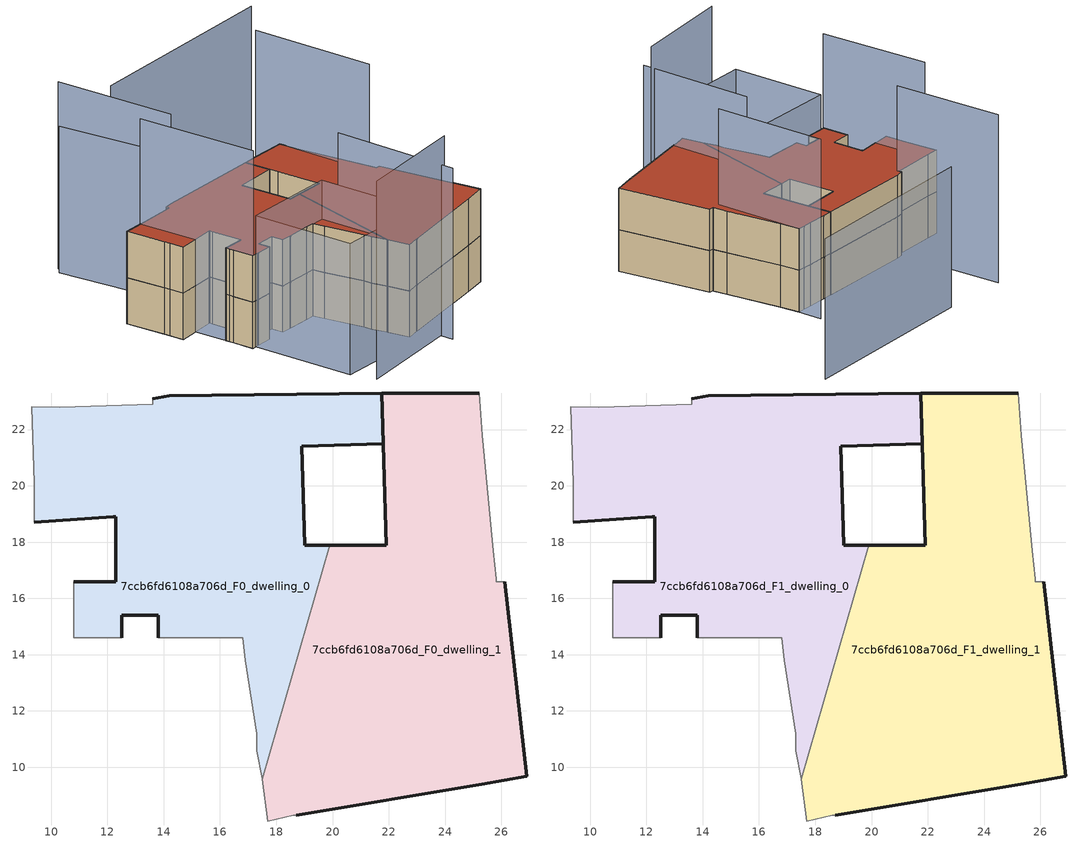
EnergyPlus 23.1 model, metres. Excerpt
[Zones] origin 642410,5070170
7ccb6fd6108a706d_F0_dwelling_0
 floor ground (EU_floor_Construction): 17.51,9.58 19.9,17.89 19.01,17.89 18.91,21.4 21.81,21.5 21.76,23.29 14.21,23.2 13.61,23.1 13.6,22.9 10.3,22.8 9.3,22.8 9.4,20.1 9.4,19.7 9.4,18.7 12.2,18.9 12.3,18.9 12.3,18.7 12.3,16.6 10.8,16.6 10.8,16.3 10.8,16 10.8,14.6 11.3,14.59 11.4,14.59 12.5,14.59 12.5,15.4 13.8,15.39 13.8,14.59 14.5,14.59 14.6,14.59 16.2,14.59 16.81,14.59 16.91,13.79 17.31,11.19 17.31,10.59 17.5,9.59 z0
 wall outside (EU_wall_Construction): 13.8,14.59 13.8,15.39 12.5,15.4 12.5,14.59 / 10.8,16.6 12.3,16.6 12.3,18.7 12.3,18.9 12.2,18.9 9.4,18.7 / 13.61,23.1 14.21,23.2 21.76,23.29 21.81,21.5 18.91,21.4 19.01,17.89 19.9,17.89 z0:3
 wall adiabatic (EU_wall_Construction): 12.5,14.59 11.4,14.59 11.3,14.59 10.8,14.6 10.8,16 10.8,16.3 10.8,16.6 / 9.4,18.7 9.4,19.7 9.4,20.1 9.3,22.8 10.3,22.8 13.6,22.9 13.61,23.1 / 17.51,9.58 17.5,9.59 17.31,10.59 17.31,11.19 16.91,13.79 16.81,14.59 16.2,14.59 14.6,14.59 14.5,14.59 13.8,14.59 z0:3
 wall to 7ccb6fd6108a706d_F0_dwelling_1 (EU_wall_Construction): 19.9,17.89 17.51,9.58 z0:3
7ccb6fd6108a706d_F0_dwelling_1
 floor ground (EU_floor_Construction): 26.91,9.69 26.11,16.59 25.81,16.59 25.81,16.69 25.71,17.69 25.31,21.8 25.21,23.3 24.68,23.3 24.01,23.3 22.51,23.3 21.76,23.29 21.81,21.5 21.83,20.87 21.91,17.89 19.9,17.89 17.51,9.58 17.7,8.09 18.6,8.29 18.7,8.29 25.31,9.39 z0
 wall outside (EU_wall_Construction): 19.9,17.89 21.91,17.89 21.83,20.87 21.81,21.5 21.76,23.29 22.51,23.3 24.01,23.3 24.68,23.3 25.21,23.3 / 26.11,16.59 26.91,9.69 25.31,9.39 18.7,8.29 z0:3
 wall adiabatic (EU_wall_Construction): 25.21,23.3 25.31,21.8 25.71,17.69 25.81,16.69 25.81,16.59 26.11,16.59 / 18.7,8.29 18.6,8.29 17.7,8.09 17.51,9.58 z0:3
7ccb6fd6108a706d_F1_dwelling_0
 floor to 7ccb6fd6108a706d_F0_dwelling_0 (EU_floor_Construction): 17.51,9.58 19.9,17.89 19.01,17.89 18.91,21.4 21.81,21.5 21.76,23.29 14.21,23.2 13.61,23.1 13.6,22.9 10.3,22.8 9.3,22.8 9.4,20.1 9.4,19.7 9.4,18.7 12.2,18.9 12.3,18.9 12.3,18.7 12.3,16.6 10.8,16.6 10.8,16.3 10.8,16 10.8,14.6 11.3,14.59 12.5,14.59 12.5,15.4 13.8,15.39 13.8,14.59 14.5,14.59 14.6,14.59 16.81,14.59 16.91,13.79 17.3,11.19 17.3,10.59 17.5,9.59 z3
 wall outside (EU_wall_Construction): 13.8,14.59 13.8,15.39 12.5,15.4 12.5,14.59 / 10.8,16.6 12.3,16.6 12.3,18.7 12.3,18.9 12.2,18.9 9.4,18.7 / 13.61,23.1 14.21,23.2 21.76,23.29 21.81,21.5 18.91,21.4 19.01,17.89 19.9,17.89 z3:6
 wall adiabatic (EU_wall_Construction): 12.5,14.59 11.4,14.59 11.3,14.59 10.8,14.6 10.8,16 10.8,16.3 10.8,16.6 / 9.4,18.7 9.4,19.7 9.4,20.1 9.3,22.8 10.3,22.8 13.6,22.9 13.61,23.1 / 17.51,9.58 17.5,9.59 17.31,10.59 17.31,11.19 16.91,13.79 16.81,14.59 16.2,14.59 14.6,14.59 14.5,14.59 13.8,14.59 z3:6
 wall to 7ccb6fd6108a706d_F1_dwelling_1 (EU_wall_Construction): 19.9,17.89 17.51,9.58 z3:6
 roof outside (EU_roof_Construction): 21.76,23.29 21.81,21.5 18.91,21.4 19.01,17.89 19.9,17.89 17.51,9.58 17.5,9.59 17.31,10.59 17.31,11.19 16.91,13.79 16.81,14.59 16.2,14.59 14.6,14.59 14.5,14.59 13.8,14.59 13.8,15.39 12.5,15.4 12.5,14.59 11.4,14.59 11.3,14.59 10.8,14.6 10.8,16 10.8,16.3 10.8,16.6 12.3,16.6 12.3,18.7 12.3,18.9 12.2,18.9 9.4,18.7 9.4,19.7 9.4,20.1 9.3,22.8 10.3,22.8 13.6,22.9 13.61,23.1 14.21,23.2 z6
7ccb6fd6108a706d_F1_dwelling_1
 floor to 7ccb6fd6108a706d_F0_dwelling_1 (EU_floor_Construction): 26.91,9.69 26.11,16.59 25.81,16.59 25.81,16.69 25.71,17.69 25.31,21.8 25.21,23.3 24.01,23.3 22.51,23.3 21.76,23.29 21.81,21.5 21.83,20.87 21.91,17.89 19.9,17.89 17.51,9.58 17.7,8.09 18.6,8.29 18.7,8.29 25.31,9.39 z3
 wall outside (EU_wall_Construction): 19.9,17.89 21.91,17.89 21.83,20.87 21.81,21.5 21.76,23.29 22.51,23.3 24.01,23.3 24.68,23.3 25.21,23.3 / 26.11,16.59 26.91,9.69 25.31,9.39 18.7,8.29 z3:6
 wall adiabatic (EU_wall_Construction): 25.21,23.3 25.31,21.8 25.71,17.69 25.81,16.69 25.81,16.59 26.11,16.59 / 18.7,8.29 18.6,8.29 17.7,8.09 17.51,9.58 z3:6
 roof outside (EU_roof_Construction): 25.21,23.3 25.31,21.8 25.71,17.69 25.81,16.69 25.81,16.59 26.11,16.59 26.91,9.69 25.31,9.39 18.7,8.29 18.6,8.29 17.7,8.09 17.51,9.58 19.9,17.89 21.91,17.89 21.83,20.87 21.81,21.5 21.76,23.29 22.51,23.3 24.01,23.3 24.68,23.3 z6
shading: 19.15,14.45 18.99,5.85 z0:11.1; 10.68,22.83 10.84,14.6 / 11.55,5.96 19.4,6.79 z0:12.8; 11.1,14.59 17.7,14.6 / 17.7,14.6 17.7,7.59 / 17.7,7.59 11.1,7.59 / 11.1,7.59 11.1,14.59 z0:8.5; 25.13,16.6 25.23,25.07 z0:12.9; 13.51,30.98 13.61,22.74 z0:12.1; 13.51,24.1 13.03,30.57 z0:9.5; 33.13,31.28 18.58,30.89 z0:10.1
[Building]
EU S2 Campaign: North Axis=0; Terrain=City; Solar Distribution=FullExterior
[Site:Location]
Lyon-Bron: Latitude=45.75; Longitude=5; Time Zone=1; Elevation=198
[SizingPeriod:WeatherFileDays]
AnnualSizingPeriod: Begin Month=1; Begin Day of Month=1; End Month=12; End Day of Month=31; Day of Week for Start Day=Monday; Use Weather File Daylight Saving Period=No; Use Weather File Rain and Snow Indicators=No
[MATERIAL]
EU_InternalMass_Material: Roughness=MediumRough; Thickness=0.1; Conductivity=1; Density=1800; Specific Heat=900; Thermal Absorptance=0.9; Solar Absorptance=0.7; Visible Absorptance=0.7
[MATERIAL:NOMASS] Roughness=MediumRough; Thermal Absorptance=0.9; Solar Absorptance=0.7; Visible Absorptance=0.7
Name | Thermal Resistance
EU_wall_NoMass | 0.87146
EU_roof_NoMass | 0.842276
EU_floor_NoMass | 0.496999
[CONSTRUCTION]
EU_wall_Construction: EU_wall_NoMass
EU_roof_Construction: EU_roof_NoMass
EU_floor_Construction: EU_floor_NoMass
EU_InternalMass_Construction: EU_InternalMass_Material
[ZONE] Type=1; Multiplier=1; Ceiling Height=autocalculate; Floor Area=autocalculate; Part of Total Floor Area=Yes
Name | Volume
7ccb6fd6108a706d_F0_dwelling_0; 7ccb6fd6108a706d_F1_dwelling_0 | 248.522
7ccb6fd6108a706d_F0_dwelling_1 | 269.784
7ccb6fd6108a706d_F1_dwelling_1 | 269.782
[INTERNALMASS] Construction=EU_InternalMass_Construction
Name | Zone or ZoneList | Surface Area
7ccb6fd6108a706d_F0_dwelling_0_EU_InternalMass | 7ccb6fd6108a706d_F0_dwelling_0 | 82.8413
7ccb6fd6108a706d_F0_dwelling_1_EU_InternalMass | 7ccb6fd6108a706d_F0_dwelling_1 | 89.9274
7ccb6fd6108a706d_F1_dwelling_0_EU_InternalMass | 7ccb6fd6108a706d_F1_dwelling_0 | 82.8413
7ccb6fd6108a706d_F1_dwelling_1_EU_InternalMass | 7ccb6fd6108a706d_F1_dwelling_1 | 89.9274
[OTHEREQUIPMENT] Fuel Type=Electricity; Design Level Calculation Method=Watts/Area; Power per Zone Floor Area=1; Fraction Latent=0; Fraction Radiant=0; Fraction Lost=0; Carbon Dioxide Generation Rate=0; EndUse Subcategory=EU_Step8_InternalGains
Name | Zone or ZoneList or Space or SpaceList | Schedule
EU_Step8_InternalGain_7ccb6fd6108a706d_F0_dwelling_0_f000 | 7ccb6fd6108a706d_F0_dwelling_0 | EU_Step8_GainSchedule_7ccb6fd6108a706d_F0_dwelling_0_f000
EU_Step8_InternalGain_7ccb6fd6108a706d_F0_dwelling_1_f000 | 7ccb6fd6108a706d_F0_dwelling_1 | EU_Step8_GainSchedule_7ccb6fd6108a706d_F0_dwelling_1_f000
EU_Step8_InternalGain_7ccb6fd6108a706d_F1_dwelling_0_f000 | 7ccb6fd6108a706d_F1_dwelling_0 | EU_Step8_GainSchedule_7ccb6fd6108a706d_F1_dwelling_0_f000
EU_Step8_InternalGain_7ccb6fd6108a706d_F1_dwelling_1_f000 | 7ccb6fd6108a706d_F1_dwelling_1 | EU_Step8_GainSchedule_7ccb6fd6108a706d_F1_dwelling_1_f000
[ZONEVENTILATION:DESIGNFLOWRATE] Schedule=EU_AlwaysOn; Design Flow Rate Calculation Method=AirChanges/Hour; Air Changes per Hour=0.425; Ventilation Type=Natural; Fan Pressure Rise=0; Fan Total Efficiency=1; Constant Term Coefficient=1; Temperature Term Coefficient=0; Velocity Term Coefficient=0; Velocity Squared Term Coefficient=0; Minimum Indoor Temperature=-100; Maximum Indoor Temperature=100; Delta Temperature=-100; Minimum Outdoor Temperature=-100; Maximum Outdoor Temperature=100; Maximum Wind Speed=40
Name | Zone or ZoneList or Space or SpaceList
EU_ConstantAir_7ccb6fd6108a706d_F0_dwelling_0 | 7ccb6fd6108a706d_F0_dwelling_0
EU_ConstantAir_7ccb6fd6108a706d_F0_dwelling_1 | 7ccb6fd6108a706d_F0_dwelling_1
EU_ConstantAir_7ccb6fd6108a706d_F1_dwelling_0 | 7ccb6fd6108a706d_F1_dwelling_0
EU_ConstantAir_7ccb6fd6108a706d_F1_dwelling_1 | 7ccb6fd6108a706d_F1_dwelling_1
[HVACTEMPLATE:THERMOSTAT] Constant Heating Setpoint=20; Constant Cooling Setpoint=50
EU_HeatOnly_7ccb6fd6108a706d_F0_dwelling_0; EU_HeatOnly_7ccb6fd6108a706d_F0_dwelling_1; EU_HeatOnly_7ccb6fd6108a706d_F1_dwelling_0; EU_HeatOnly_7ccb6fd6108a706d_F1_dwelling_1
[HVACTEMPLATE:ZONE:IDEALLOADSAIRSYSTEM] System Availability Schedule=EU_AlwaysOn; Maximum Heating Supply Air Temperature=50; Minimum Cooling Supply Air Temperature=13; Maximum Heating Supply Air Humidity Ratio=0.0156; Minimum Cooling Supply Air Humidity Ratio=0.0077; Heating Limit=NoLimit; Cooling Limit=NoLimit; Heating Availability Schedule=EU_AlwaysOn; Cooling Availability Schedule=EU_CoolingOff; Dehumidification Control Type=ConstantSensibleHeatRatio; Cooling Sensible Heat Ratio=0.7; Dehumidification Setpoint=60; Humidification Control Type=None; Humidification Setpoint=30; Outdoor Air Method=None; Outdoor Air Flow Rate per Person=0.00944; Outdoor Air Flow Rate per Zone Floor Area=0; Outdoor Air Flow Rate per Zone=0; Demand Controlled Ventilation Type=None; Outdoor Air Economizer Type=NoEconomizer; Heat Recovery Type=None; Sensible Heat Recovery Effectiveness=0.7; Latent Heat Recovery Effectiveness=0.65
Name | Template Thermostat
7ccb6fd6108a706d_F0_dwelling_0 | EU_HeatOnly_7ccb6fd6108a706d_F0_dwelling_0
7ccb6fd6108a706d_F0_dwelling_1 | EU_HeatOnly_7ccb6fd6108a706d_F0_dwelling_1
7ccb6fd6108a706d_F1_dwelling_0 | EU_HeatOnly_7ccb6fd6108a706d_F1_dwelling_0
7ccb6fd6108a706d_F1_dwelling_1 | EU_HeatOnly_7ccb6fd6108a706d_F1_dwelling_1
[SIZING:ZONE] Zone Cooling Design Supply Air Temperature Input Method=SupplyAirTemperature; Zone Cooling Design Supply Air Temperature=13; Zone Heating Design Supply Air Temperature Input Method=SupplyAirTemperature; Zone Heating Design Supply Air Temperature=50; Zone Cooling Design Supply Air Humidity Ratio=0.008; Zone Heating Design Supply Air Humidity Ratio=0.008; Cooling Design Air Flow Method=DesignDay; Cooling Design Air Flow Rate=0; Cooling Minimum Air Flow per Zone Floor Area=0.000762; Cooling Minimum Air Flow=0; Cooling Minimum Air Flow Fraction=0.2; Heating Design Air Flow Method=DesignDay; Heating Design Air Flow Rate=0; Heating Maximum Air Flow per Zone Floor Area=0.002032; Heating Maximum Air Flow=0.141576; Heating Maximum Air Flow Fraction=0.3; Account for Dedicated Outdoor Air System=No; Dedicated Outdoor Air System Control Strategy=NeutralSupplyAir; Dedicated Outdoor Air Low Setpoint Temperature for Design=autosize; Dedicated Outdoor Air High Setpoint Temperature for Design=autosize; Zone Load Sizing Method=Sensible Load Only No Latent Load; Zone Latent Cooling Design Supply Air Humidity Ratio Input Method=HumidityRatioDifference; Zone Cooling Design Supply Air Humidity Ratio Difference=0.005; Zone Latent Heating Design Supply Air Humidity Ratio Input Method=HumidityRatioDifference; Zone Humidification Design Supply Air Humidity Ratio Difference=0.005
7ccb6fd6108a706d_F0_dwelling_0; 7ccb6fd6108a706d_F0_dwelling_1; 7ccb6fd6108a706d_F1_dwelling_0; 7ccb6fd6108a706d_F1_dwelling_1
[SCHEDULE:CONSTANT]
Name | Hourly Value
EU_AlwaysOn | 1
EU_CoolingOff | 0
[SCHEDULE:FILE] Column Number=1; Rows to Skip at Top=0; Number of Hours of Data=8760; Column Separator=Comma; Interpolate to Timestep=No; Minutes per Item=60; Adjust Schedule for Daylight Savings=Yes
Name | File
EU_Step8_GainSchedule_7ccb6fd6108a706d_F0_dwelling_0_f000 | ../../schedules/7ccb6fd6108a706d/7ccb6fd6108a706d_F0_dwelling_0_f000_gain.csv
EU_Step8_GainSchedule_7ccb6fd6108a706d_F0_dwelling_1_f000 | ../../schedules/7ccb6fd6108a706d/7ccb6fd6108a706d_F0_dwelling_1_f000_gain.csv
EU_Step8_GainSchedule_7ccb6fd6108a706d_F1_dwelling_0_f000 | ../../schedules/7ccb6fd6108a706d/7ccb6fd6108a706d_F1_dwelling_0_f000_gain.csv
EU_Step8_GainSchedule_7ccb6fd6108a706d_F1_dwelling_1_f000 | ../../schedules/7ccb6fd6108a706d/7ccb6fd6108a706d_F1_dwelling_1_f000_gain.csv
